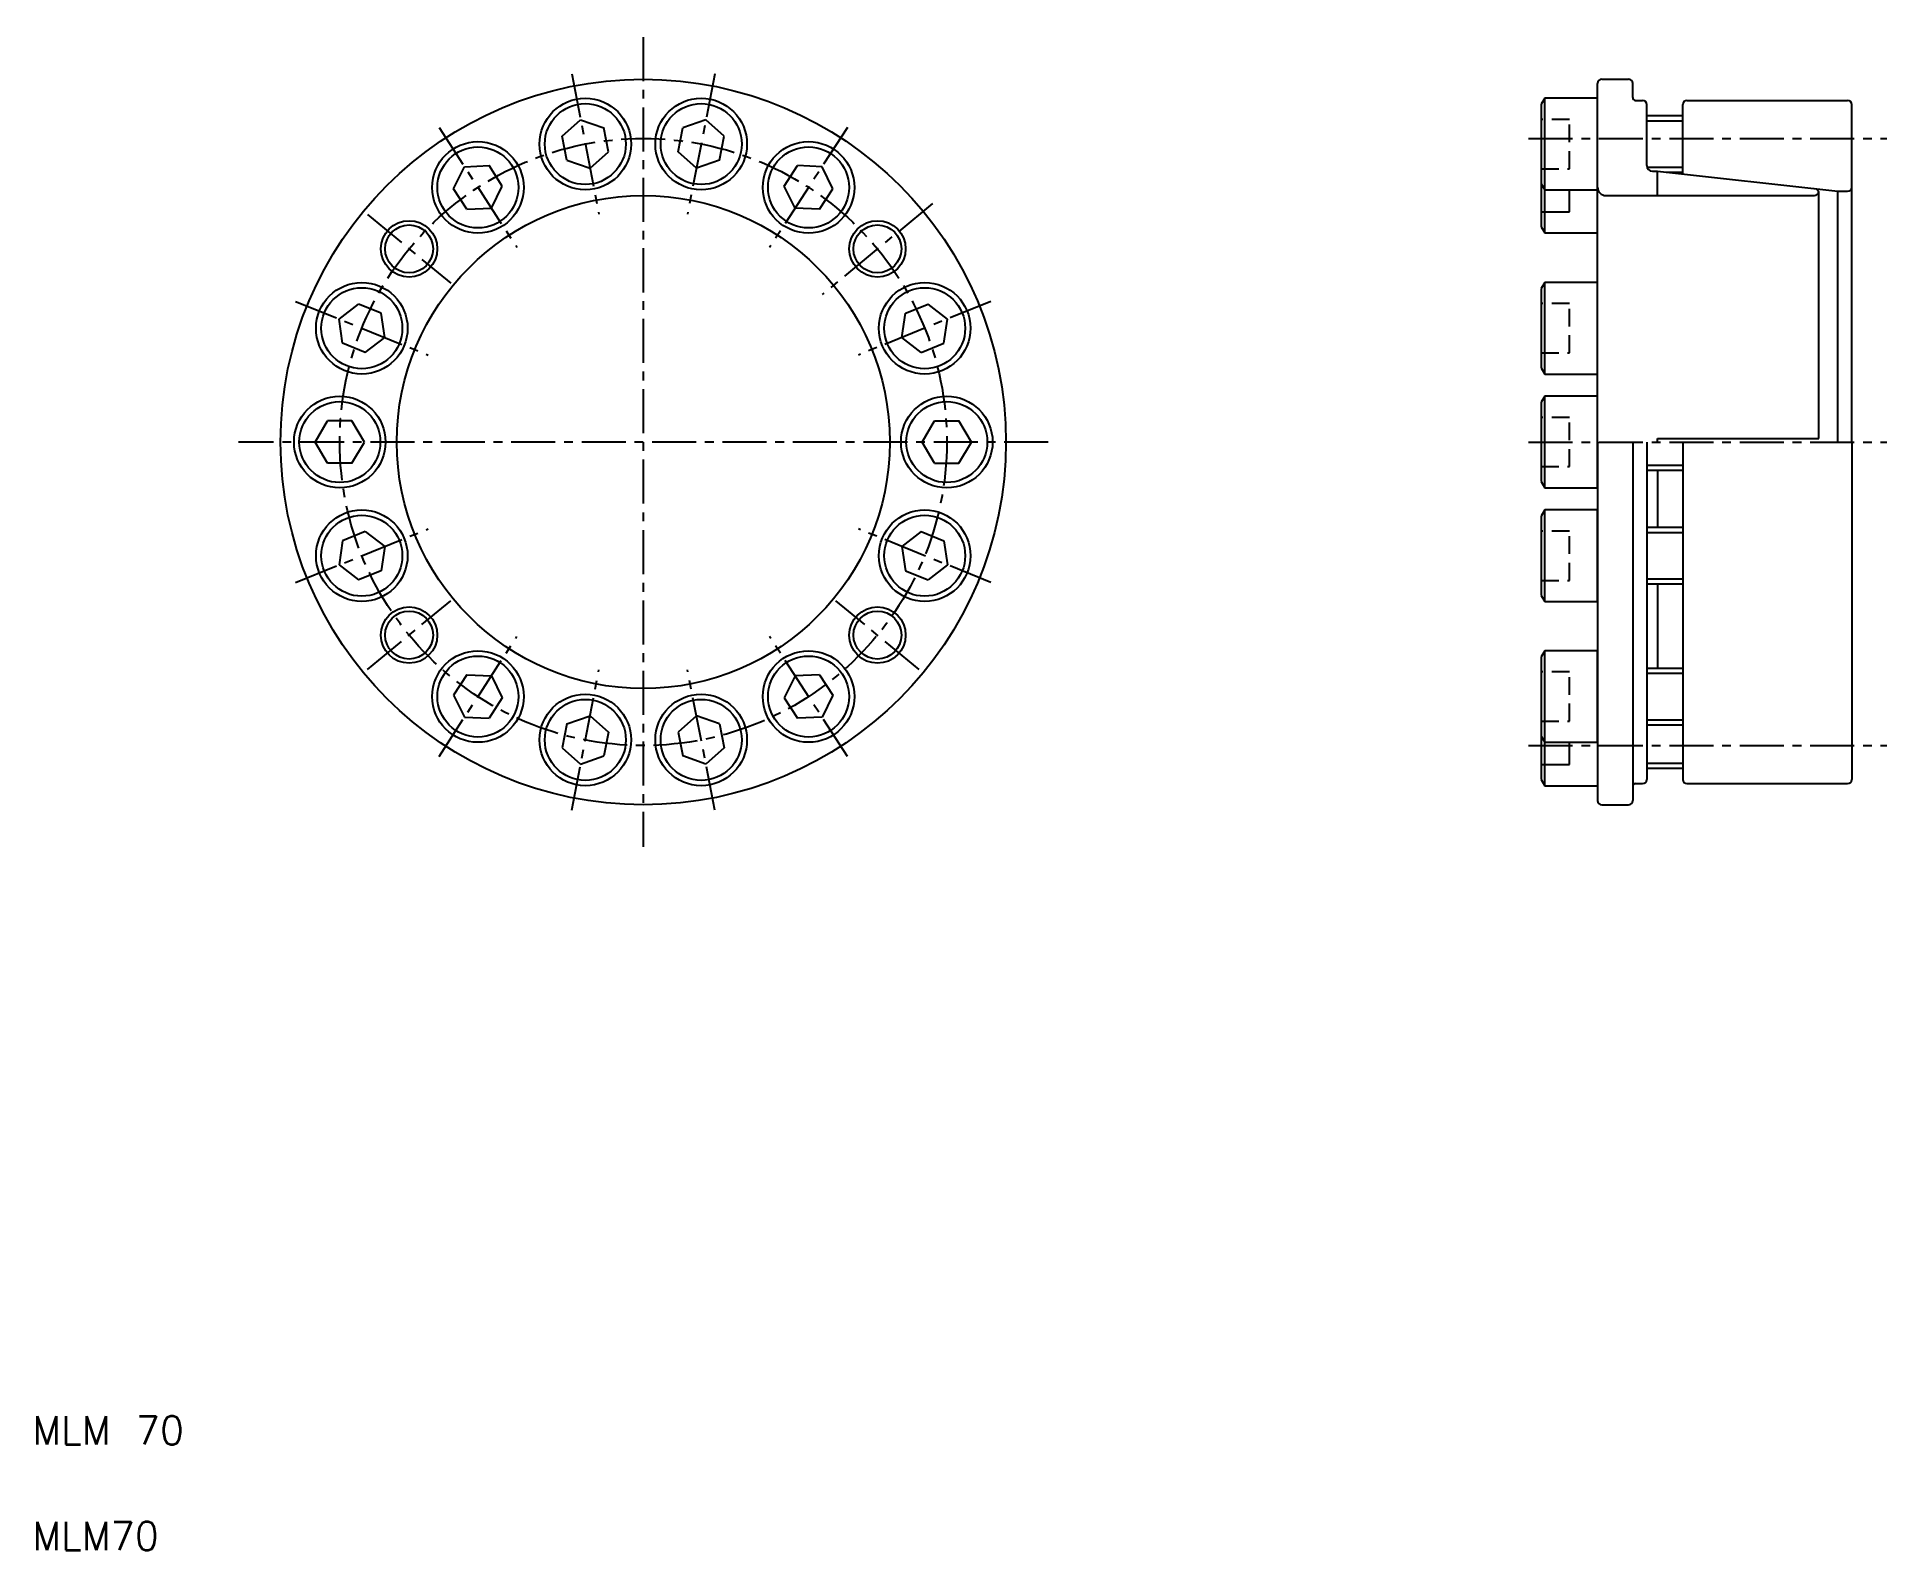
# Model space of a CAD drawing. Extents: x 6 to 269, y 7 to 221.
import ezdxf

# ---------------------------------------------------------------- set-up
doc = ezdxf.new("R2010")
doc.units = 0
doc.header["$LTSCALE"] = 5
doc.linetypes.add('CENTER', pattern=[2, 1.25, -0.25, 0.25, -0.25])
doc.linetypes.add('DASHED', pattern=[0.75, 0.5, -0.25])
doc.layers.get('0').update_dxf_attribs({"linetype": 'CONTINUOUS'})
doc.layers.add('CENTER', color=1, linetype='CENTER')
doc.styles.add('MISUMI', font='txt.shx')

msp = doc.modelspace()

# ---------------------------------------------------------------- linework, layer by layer
at = {"color": 7, "linetype": 'CONTINUOUS'}
for p, q in [((228.03, 163.83), (228.03, 214.73)), ((228.63, 215.33), (232.43, 215.33)), ((233.03, 212.74), (233.03, 214.73)), ((220.53, 212.64), (220.03, 211.78)), ((220.03, 211.78), (220.03, 200.51)), ((220.53, 199.64), (220.53, 212.64)), ((228.03, 212.64), (220.53, 212.64)), ((228.03, 199.64), (228.03, 212.64)), ((233.44, 212.33), (234.43, 212.33)), ((235.03, 203.08), (235.03, 211.73)), ((240.13, 201.88), (240.13, 211.73)), ((240.73, 212.33), (263.53, 212.33)), ((264.13, 163.83), (264.13, 211.73)), ((81.02, 207.27), (83.62, 209.58)), ((83.62, 209.58), (86.91, 208.42)), ((87.57, 205.02), (86.91, 208.42)), ((97.46, 205.02), (98.12, 208.42)), ((101.41, 209.58), (98.12, 208.42)), ((104.01, 207.27), (101.41, 209.58)), ((235.03, 209.44), (240.13, 209.44)), ((81.68, 203.87), (81.02, 207.27)), ((84.96, 202.71), (87.57, 205.02)), ((100.07, 202.71), (97.46, 205.02)), ((103.35, 203.87), (104.01, 207.27)), ((65.58, 199.8), (67.13, 202.92)), ((67.13, 202.92), (70.61, 203.07)), ((72.5, 200.16), (70.61, 203.07)), ((81.68, 203.87), (84.96, 202.71)), ((103.35, 203.87), (100.07, 202.71)), ((112.53, 200.16), (114.42, 203.07)), ((117.9, 202.92), (114.42, 203.07)), ((119.45, 199.8), (117.9, 202.92)), ((235.07, 202.84), (240.13, 202.84)), ((67.47, 196.89), (65.58, 199.8)), ((70.95, 197.05), (72.5, 200.16)), ((114.08, 197.05), (112.53, 200.16)), ((117.56, 196.89), (119.45, 199.8)), ((220.03, 200.51), (220.03, 194.4)), ((220.03, 200.51), (220.53, 199.64)), ((235.83, 202.28), (236.53, 202.28)), ((236.53, 202.28), (262.13, 199.43)), ((236.53, 198.83), (236.53, 202.28)), ((67.47, 196.89), (70.95, 197.05)), ((117.56, 196.89), (114.08, 197.05)), ((220.53, 193.53), (220.53, 199.64)), ((220.53, 199.64), (228.03, 199.64)), ((224.03, 196.53), (224.03, 199.64)), ((229.23, 198.83), (258.83, 198.83)), ((259.43, 164.33), (259.43, 199.2)), ((262.13, 163.83), (262.13, 199.43)), ((262.13, 199.43), (263.53, 199.43)), ((220.03, 196.53), (224.03, 196.53)), ((220.03, 194.4), (220.53, 193.53)), ((220.53, 193.53), (228.03, 193.53)), ((220.53, 186.48), (220.03, 185.61)), ((220.03, 185.61), (220.03, 174.35)), ((220.53, 173.48), (220.53, 186.48)), ((228.03, 186.48), (220.53, 186.48)), ((228.03, 173.48), (228.03, 186.48)), ((49.31, 181.29), (52.07, 183.41)), ((49.82, 177.85), (49.31, 181.29)), ((55.28, 182.11), (52.07, 183.41)), ((55.8, 178.67), (55.28, 182.11)), ((129.23, 178.67), (129.75, 182.11)), ((129.75, 182.11), (132.96, 183.41)), ((135.72, 181.29), (132.96, 183.41)), ((135.21, 177.85), (135.72, 181.29)), ((53.04, 176.55), (55.8, 178.67)), ((131.99, 176.55), (129.23, 178.67)), ((53.04, 176.55), (49.82, 177.85)), ((131.99, 176.55), (135.21, 177.85)), ((220.03, 174.35), (220.53, 173.48)), ((220.53, 173.48), (228.03, 173.48)), ((220.53, 170.33), (220.03, 169.47)), ((220.03, 169.47), (220.03, 158.2)), ((220.53, 157.33), (220.53, 170.33)), ((228.03, 170.33), (220.53, 170.33)), ((228.03, 157.33), (228.03, 170.33)), ((45.92, 163.83), (47.68, 166.83)), ((51.15, 166.83), (47.68, 166.83)), ((52.92, 163.83), (51.15, 166.83)), ((132.12, 163.83), (133.88, 166.83)), ((133.88, 166.83), (137.35, 166.83)), ((139.12, 163.83), (137.35, 166.83)), ((47.68, 160.83), (45.92, 163.83)), ((51.15, 160.83), (52.92, 163.83)), ((133.88, 160.83), (132.12, 163.83)), ((137.35, 160.83), (139.12, 163.83)), ((228.03, 163.83), (228.03, 112.93)), ((233.03, 163.83), (233.03, 112.93)), ((235.03, 163.83), (235.03, 115.93)), ((236.53, 164.33), (259.43, 164.33)), ((236.53, 163.83), (236.53, 164.33)), ((240.13, 163.83), (240.13, 115.93)), ((264.13, 163.83), (264.13, 115.93)), ((51.15, 160.83), (47.68, 160.83)), ((133.88, 160.83), (137.35, 160.83)), ((235.03, 160.53), (240.13, 160.53)), ((220.03, 158.2), (220.53, 157.33)), ((236.53, 159.83), (236.53, 151.69)), ((220.53, 157.33), (228.03, 157.33)), ((220.53, 154.19), (220.03, 153.32)), ((220.03, 153.32), (220.03, 142.06)), ((220.53, 141.19), (220.53, 154.19)), ((228.03, 154.19), (220.53, 154.19)), ((228.03, 141.19), (228.03, 154.19)), ((49.82, 149.82), (49.31, 146.38)), ((53.04, 151.12), (49.82, 149.82)), ((53.04, 151.12), (55.8, 149)), ((131.99, 151.12), (129.23, 149)), ((131.99, 151.12), (135.21, 149.82)), ((135.21, 149.82), (135.72, 146.38)), ((235.03, 150.99), (240.13, 150.99)), ((55.8, 149), (55.28, 145.56)), ((129.23, 149), (129.75, 145.56)), ((49.31, 146.38), (52.07, 144.26)), ((55.28, 145.56), (52.07, 144.26)), ((129.75, 145.56), (132.96, 144.26)), ((135.72, 146.38), (132.96, 144.26)), ((220.03, 142.06), (220.53, 141.19)), ((235.03, 144.39), (240.13, 144.39)), ((236.53, 143.69), (236.53, 131.69)), ((220.53, 141.19), (228.03, 141.19)), ((220.53, 134.19), (220.03, 133.32)), ((220.53, 121.19), (220.53, 134.19)), ((228.03, 134.19), (220.53, 134.19)), ((228.03, 121.19), (228.03, 134.19)), ((220.03, 133.32), (220.03, 122.05)), ((67.47, 130.77), (65.58, 127.87)), ((67.47, 130.77), (70.95, 130.62)), ((70.95, 130.62), (72.5, 127.51)), ((114.08, 130.62), (112.53, 127.51)), ((117.56, 130.77), (114.08, 130.62)), ((117.56, 130.77), (119.45, 127.87)), ((235.03, 130.99), (240.13, 130.99)), ((65.58, 127.87), (67.13, 124.75)), ((72.5, 127.51), (70.61, 124.6)), ((112.53, 127.51), (114.42, 124.6)), ((119.45, 127.87), (117.9, 124.75)), ((67.13, 124.75), (70.61, 124.6)), ((81.68, 123.8), (81.02, 120.4)), ((81.68, 123.8), (84.96, 124.96)), ((84.96, 124.96), (87.57, 122.65)), ((100.07, 124.96), (97.46, 122.65)), ((103.35, 123.8), (100.07, 124.96)), ((103.35, 123.8), (104.01, 120.4)), ((117.9, 124.75), (114.42, 124.6)), ((235.03, 124.39), (240.13, 124.39)), ((87.57, 122.65), (86.91, 119.25)), ((97.46, 122.65), (98.12, 119.25)), ((220.03, 122.05), (220.03, 115.89)), ((220.03, 122.05), (220.53, 121.19)), ((220.53, 115.03), (220.53, 121.19)), ((220.53, 121.19), (228.03, 121.19)), ((224.03, 118.03), (224.03, 121.19)), ((81.02, 120.4), (83.62, 118.09)), ((83.62, 118.09), (86.91, 119.25)), ((101.41, 118.09), (98.12, 119.25)), ((104.01, 120.4), (101.41, 118.09)), ((235.03, 118.23), (240.13, 118.23)), ((220.03, 118.03), (224.03, 118.03)), ((220.03, 115.89), (220.53, 115.03)), ((220.53, 115.03), (228.03, 115.03)), ((233.44, 115.33), (234.43, 115.33)), ((240.73, 115.33), (263.53, 115.33)), ((228.63, 112.33), (232.43, 112.33))]:
    msp.add_line(p, q, dxfattribs=at)
at = {"color": 3, "linetype": 'DASHED'}
for p, q in [((224.03, 209.64), (220.03, 209.64)), ((224.03, 202.64), (224.03, 209.64)), ((220.03, 202.64), (224.03, 202.64)), ((224.03, 183.48), (220.03, 183.48)), ((224.03, 176.48), (224.03, 183.48)), ((220.03, 176.48), (224.03, 176.48)), ((224.03, 167.33), (220.03, 167.33)), ((224.03, 160.33), (224.03, 167.33)), ((220.03, 160.33), (224.03, 160.33)), ((224.03, 151.19), (220.03, 151.19)), ((224.03, 144.19), (224.03, 151.19)), ((220.03, 144.19), (224.03, 144.19)), ((224.03, 131.19), (220.03, 131.19)), ((224.03, 124.19), (224.03, 131.19)), ((220.03, 124.19), (224.03, 124.19))]:
    msp.add_line(p, q, dxfattribs=at)
at = {"color": 7, "linetype": 'CONTINUOUS'}
for points in [[(240.13, 210.14), (235.03, 210.14)], [(237.76, 202.14), (240.13, 202.14)], [(235.03, 159.83), (240.13, 159.83)], [(240.13, 151.69), (235.03, 151.69)], [(235.03, 143.69), (240.13, 143.69)], [(240.13, 131.69), (235.03, 131.69)], [(235.03, 123.69), (240.13, 123.69)], [(235.03, 117.53), (240.13, 117.53)]]:
    msp.add_lwpolyline(points, dxfattribs=at)
for centre, radius in [((92.52, 163.83), 51.5), ((84.29, 206.14), 6.5), ((84.29, 206.14), 5.75), ((100.74, 206.14), 6.5), ((100.74, 206.14), 5.75), ((69.04, 199.98), 6.5), ((69.04, 199.98), 5.75), ((115.99, 199.98), 6.5), ((115.99, 199.98), 5.75), ((92.52, 163.83), 35), ((59.26, 191.25), 4), ((59.26, 191.25), 3.4), ((125.77, 191.25), 4), ((125.77, 191.25), 3.4), ((52.55, 179.98), 6.5), ((52.55, 179.98), 5.75), ((132.48, 179.98), 6.5), ((132.48, 179.98), 5.75), ((49.42, 163.83), 6.5), ((49.42, 163.83), 5.75), ((135.62, 163.83), 6.5), ((135.62, 163.83), 5.75), ((52.55, 147.69), 6.5), ((52.55, 147.69), 5.75), ((132.48, 147.69), 6.5), ((132.48, 147.69), 5.75), ((59.26, 136.42), 4), ((59.26, 136.42), 3.4), ((125.77, 136.42), 4), ((125.77, 136.42), 3.4), ((69.04, 127.69), 6.5), ((115.99, 127.69), 6.5), ((69.04, 127.69), 5.75), ((115.99, 127.69), 5.75), ((84.29, 121.53), 6.5), ((84.29, 121.53), 5.75), ((100.74, 121.53), 6.5), ((100.74, 121.53), 5.75)]:
    msp.add_circle(centre, radius, dxfattribs=at)
for centre, radius, start, end in [((228.63, 214.73), 0.6, 90, 180), ((232.43, 214.73), 0.6, 360, 90), ((233.44, 212.74), 0.41, 180, 270), ((234.43, 211.73), 0.6, 360, 90), ((240.73, 211.73), 0.6, 90, 180), ((263.53, 211.73), 0.6, 360, 90), ((235.83, 203.08), 0.8, 180, 270), ((229.23, 200.03), 1.2, 180, 270), ((258.83, 199.2), 0.6, 360, 83.6597), ((263.53, 200.03), 0.6, 270, 0), ((258.83, 199.43), 0.6, 270, 0), ((234.43, 115.93), 0.6, 270, 0), ((240.73, 115.93), 0.6, 180, 270), ((263.53, 115.93), 0.6, 270, 0), ((233.44, 114.92), 0.41, 90, 180), ((228.63, 112.93), 0.6, 180, 270), ((232.43, 112.93), 0.6, 270, 0)]:
    msp.add_arc(centre, radius, start, end, dxfattribs=at)
at = {"layer": 'CENTER', "color": 1, "linetype": 'CENTER'}
for p, q in [((92.52, 221.33), (92.52, 106.33)), ((82.35, 216.11), (86.23, 196.18)), ((102.68, 216.11), (98.8, 196.18)), ((63.51, 208.5), (74.57, 191.47)), ((121.52, 208.5), (110.46, 191.47)), ((218.23, 206.93), (269.13, 206.93)), ((133.61, 197.71), (117.94, 184.79)), ((53.35, 196.12), (65.17, 186.38)), ((43.14, 183.78), (61.97, 176.18)), ((141.89, 183.78), (123.06, 176.18)), ((150.02, 163.83), (35.02, 163.83)), ((218.23, 163.83), (269.13, 163.83)), ((43.14, 143.89), (61.97, 151.49)), ((141.89, 143.89), (123.06, 151.49)), ((53.35, 131.55), (65.17, 141.29)), ((131.68, 131.55), (119.86, 141.29)), ((63.51, 119.17), (74.57, 136.2)), ((121.52, 119.17), (110.46, 136.2)), ((82.35, 111.56), (86.23, 131.49)), ((102.68, 111.56), (98.8, 131.49)), ((218.23, 120.73), (269.13, 120.73))]:
    msp.add_line(p, q, dxfattribs=at)
msp.add_circle((92.52, 163.83), 43.1, dxfattribs=at)

# ---------------------------------------------------------------- texts
at = {"color": 7, "linetype": 'CONTINUOUS', "style": 'MISUMI'}
for s, p in [('MLM 70', (5.74, 21.51)), ('MLM70', (5.74, 6.51))]:
    msp.add_text(s, height=4, dxfattribs=at).set_placement(p)

doc.saveas('drawing.dxf')
